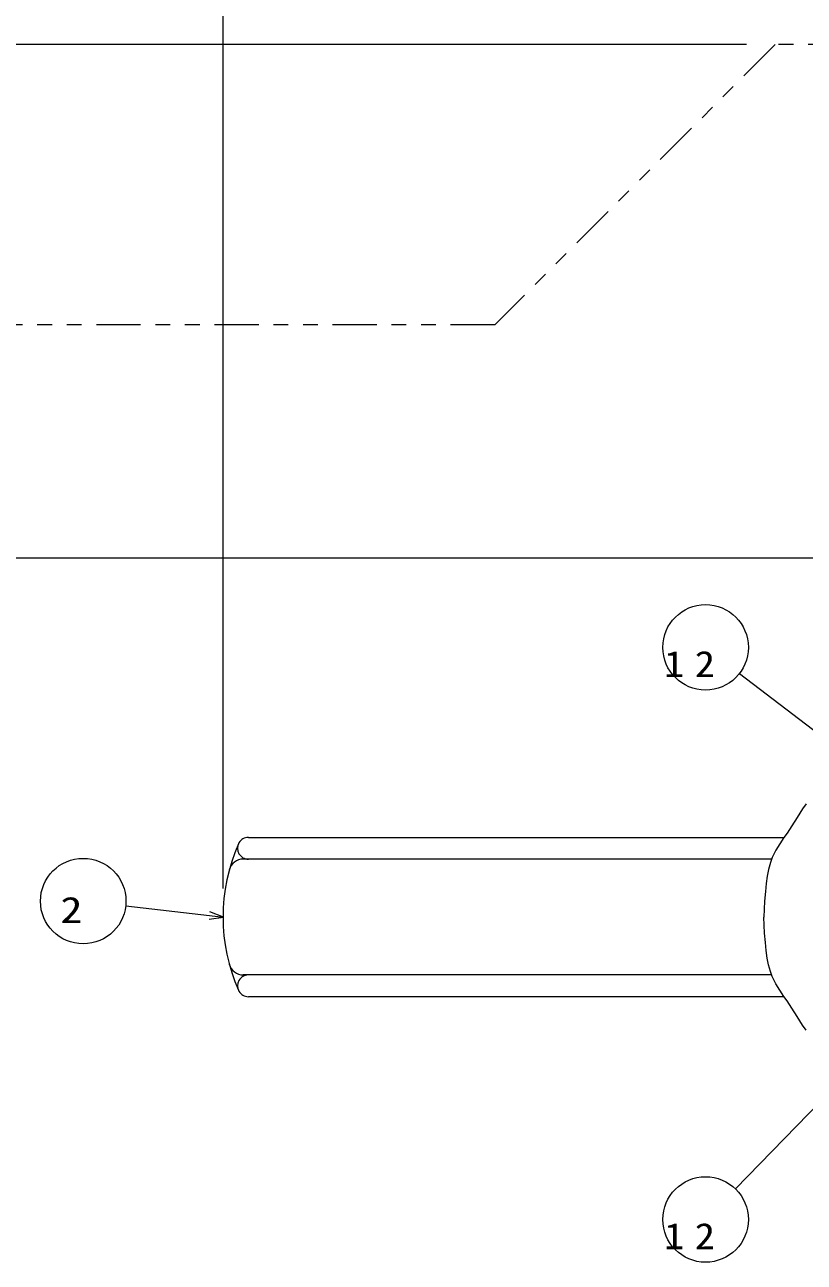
# Model space of a CAD drawing. Units: millimetres on the paper. Extents: x 0 to 420, y -594 to 297.
# Drawn here: x 62.7 to 115.5, y 163.9 to 247.7 of the extents above; entities that cross this region are included whole.
import ezdxf
from ezdxf.enums import TextEntityAlignment as Align

# ---------------------------------------------------------------- set-up
doc = ezdxf.new("R2010")
doc.units = ezdxf.units.MM
doc.linetypes.add('USER3', pattern=[8, 3, -1, 1, -1, 1, -1])
for name, color, linetype, lineweight in [('2D', 7, 'Continuous', 13), ('2D_DIMENSION', 7, 'Continuous', 13), ('2D_OUTLINE', 7, 'USER3', 13), ('AM_5', 7, 'Continuous', 13)]:
    doc.layers.add(name, color=color, linetype=linetype, lineweight=lineweight)
doc.styles.add('ＭＳ ゴシック', font='')
doc.styles.get('ＭＳ ゴシック').set_extended_font_data('MS Gothic')

msp = doc.modelspace()

# ---------------------------------------------------------------- linework, layer by layer
at = {"layer": '2D'}
for p, q in [((115.353, 194.607), (115.001, 194.025)), ((115.611, 194.952), (115.353, 194.607)), ((115.001, 194.025), (114.643, 193.456)), ((114.326, 192.96), (114.096, 192.67)), ((114.643, 193.456), (114.326, 192.96)), ((77.826, 192.678), (114.102, 192.678)), ((114.096, 192.67), (113.548, 191.808)), ((113.281, 191.206), (77.478, 191.206)), ((113.318, 191.309), (113.201, 190.981)), ((113.548, 191.808), (113.318, 191.309)), ((113.069, 190.512), (112.974, 190.062)), ((113.201, 190.981), (113.069, 190.512)), ((112.911, 189.555), (112.852, 189.008)), ((112.974, 190.062), (112.911, 189.555)), ((112.852, 189.008), (112.79, 188.368)), ((112.79, 188.368), (112.735, 187.282)), ((112.79, 186.195), (112.735, 187.282)), ((112.852, 185.555), (112.79, 186.195)), ((112.911, 185.008), (112.852, 185.555)), ((112.974, 184.501), (112.911, 185.008)), ((113.069, 184.051), (112.974, 184.501)), ((113.201, 183.582), (113.069, 184.051)), ((113.281, 183.357), (77.478, 183.357)), ((113.318, 183.254), (113.201, 183.582)), ((113.548, 182.755), (113.318, 183.254)), ((114.096, 181.893), (113.548, 182.755)), ((114.102, 181.885), (77.826, 181.885)), ((114.326, 181.603), (114.096, 181.893)), ((114.643, 181.107), (114.326, 181.603)), ((115.001, 180.538), (114.643, 181.107)), ((115.353, 179.956), (115.001, 180.538)), ((115.611, 179.611), (115.353, 179.956))]:
    msp.add_line(p, q, dxfattribs=at)
for centre, radius, start, end in [((88.371, 187.282), 12.264, 156.15553, 203.84447), ((77.826, 191.942), 0.736, 89.99995, 270.00005), ((77.478, 190.225), 0.981, 90, 164.87833), ((77.478, 184.338), 0.981, 195.12167, 270), ((77.826, 182.621), 0.736, 89.99995, 270.00005)]:
    msp.add_arc(centre, radius, start, end, dxfattribs=at)
at = {"layer": '2D_DIMENSION'}
for p, q in [((76.106, 189.213), (76.106, 253.389)), ((76.106, 189.213), (76.106, 253.368)), ((111.575, 246.395), (32.635, 246.395)), ((111.575, 246.395), (51.987, 246.395)), ((127.194, 211.608), (51.987, 211.608)), ((127.194, 211.608), (51.995, 211.608))]:
    msp.add_line(p, q, dxfattribs=at)
at = {"layer": '2D_OUTLINE'}
for p, q in [((113.506, 246.395), (94.525, 227.414)), ((144.744, 246.395), (113.506, 246.395)), ((94.525, 227.414), (61.612, 227.414))]:
    msp.add_line(p, q, dxfattribs=at)
at = {"layer": 'AM_5'}
for p, q in [((111.097, 203.792), (116.512, 199.642)), ((69.514, 188.035), (75.191, 187.388)), ((75.161, 187.131), (76.15, 187.279)), ((75.191, 187.388), (76.15, 187.279)), ((76.15, 187.279), (75.22, 187.645)), ((110.817, 168.865), (116.605, 174.816))]:
    msp.add_line(p, q, dxfattribs=at)
for centre in [(108.798, 205.554), (66.635, 188.362), (108.798, 166.788)]:
    msp.add_circle(centre, 2.897, dxfattribs=at)

# ---------------------------------------------------------------- texts
at = {"layer": 'AM_5', "style": 'ＭＳ ゴシック', "width": 1.25}
msp.add_text('2', height=1.77, dxfattribs=at).set_placement((65.083, 186.35), align=Align.BOTTOM_LEFT)
at = {"layer": 'AM_5', "char_height": 1.77, "attachment_point": 7, "style": 'ＭＳ ゴシック'}
for insert in [(105.981, 203.542), (105.981, 164.776)]:
    msp.add_mtext('\\T1.5;\\W1.15;12', dxfattribs=dict(at, insert=insert))

doc.saveas('drawing.dxf')
